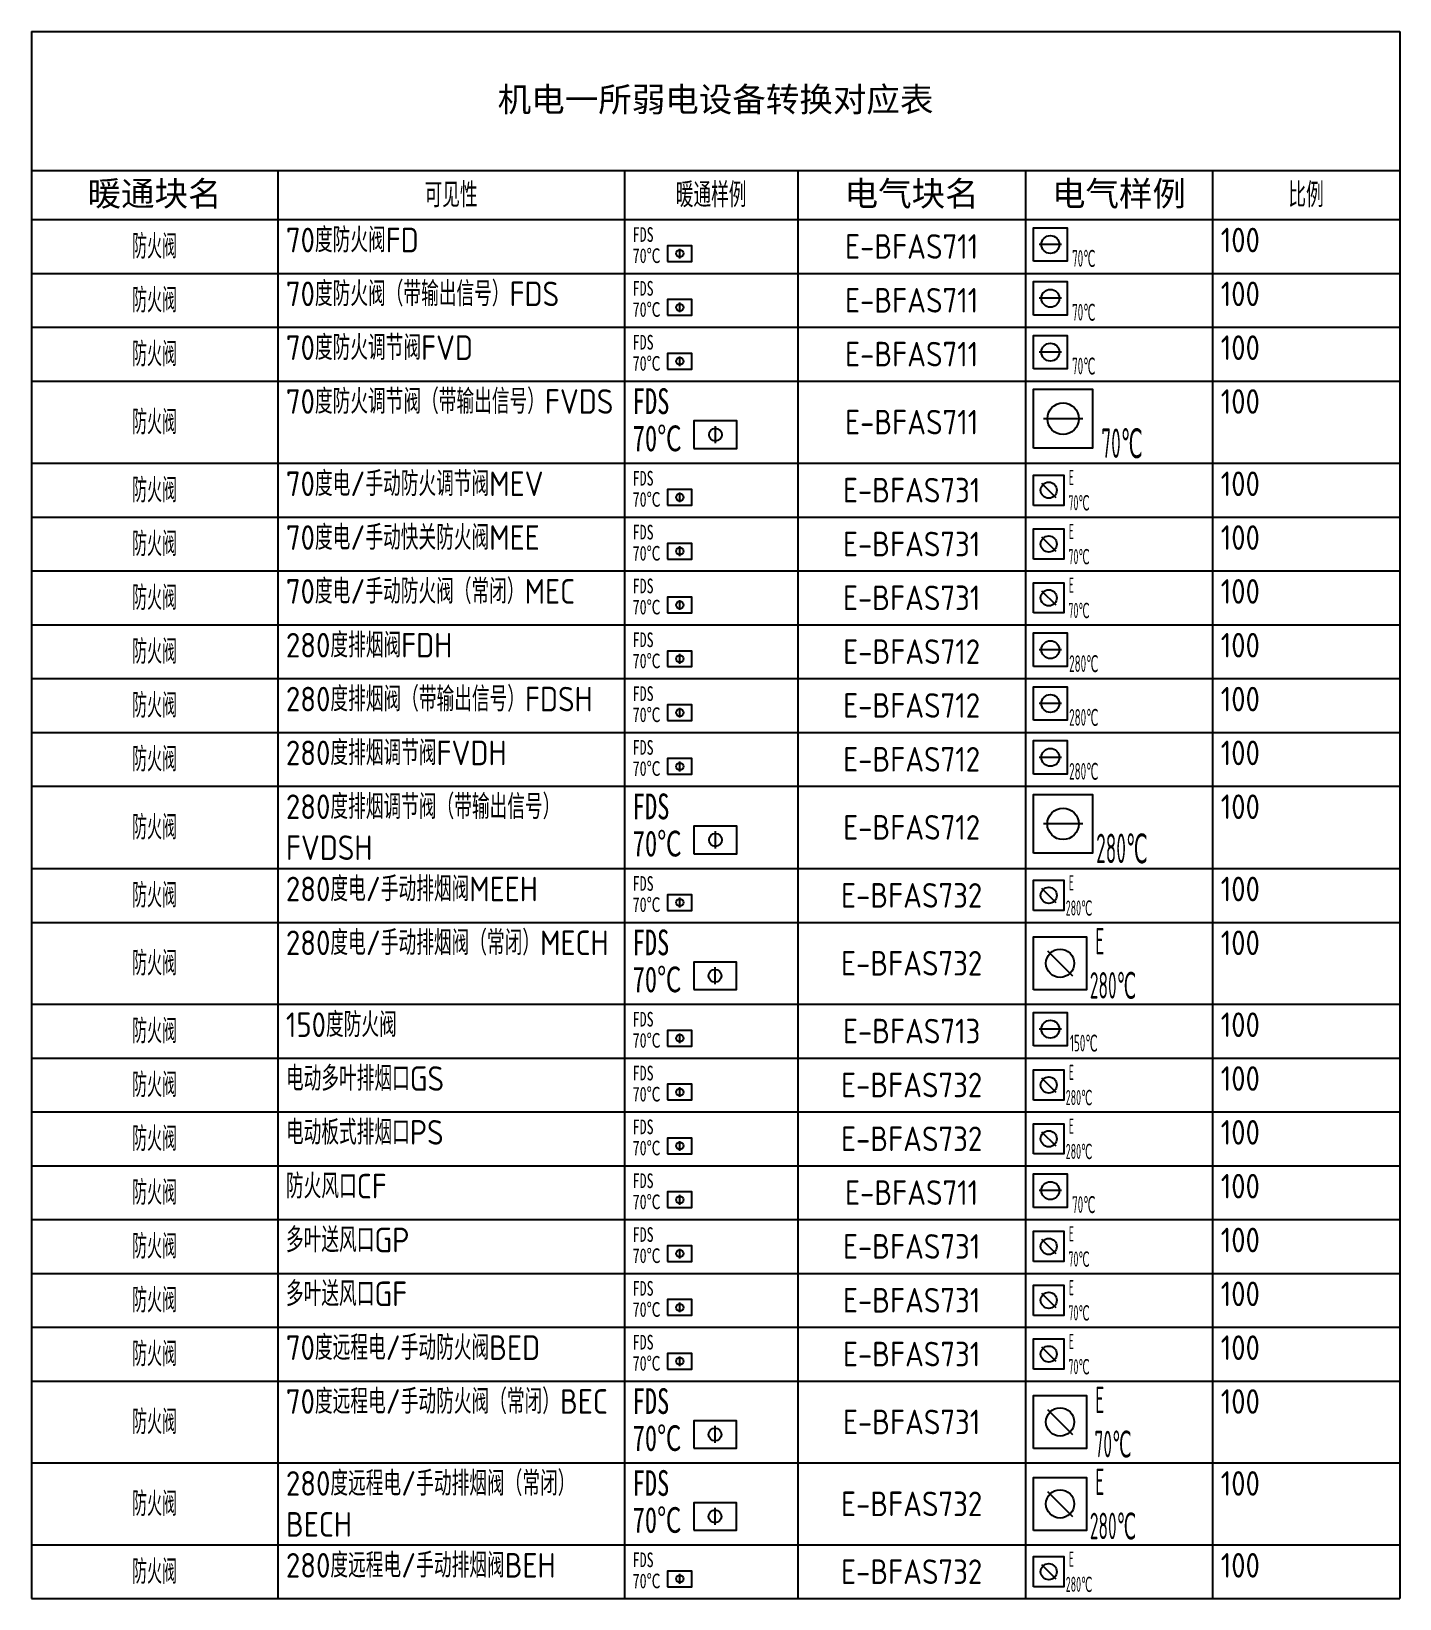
# Model space of a CAD drawing. Extents: x -18580940 to -18554567, y -4820981 to -4780288.
# Drawn here: x -18580940 to -18558387, y -4820981 to -4795149 of the extents above; entities that cross this region are included whole.
import ezdxf
from ezdxf.enums import TextEntityAlignment as Align

# ---------------------------------------------------------------- set-up
doc = ezdxf.new("R2010")
doc.units = 0
doc.header["$LTSCALE"] = 1000
doc.header["$MEASUREMENT"] = 0
doc.layers.add('E-UNIV-EL', color=140, linetype='Continuous')
doc.styles.get("Standard").update_dxf_attribs({"font": 'gbenor.shx', "bigfont": 'gbcbig.shx'})
doc.styles.add('TH-STYLE1', font='Stfangso_1.ttf', dxfattribs={"width": 0.7})
doc.styles.add('TH-STYLE3', font='tssdeng.shx', dxfattribs={"width": 0.65, "bigfont": 'tssdchn.shx'})

# ---------------------------------------------------------------- blocks, each defined once
blk = doc.blocks.new('防火阀')
at = {"color": 7}
blk.add_line((250, -260), (250, -60), dxfattribs=at)
blk.add_lwpolyline([(0, -320), (500, -320), (500, 0), (0, 0)], close=True)
blk.add_circle((250, -160), 75)
at = {"style": 'TH-STYLE1', "width": 0.7}
for s, p in [('FDS', (-714, 80)), ('70℃', (-714, -352))]:
    blk.add_text(s, height=300, dxfattribs=at).set_placement(p)
blk = doc.blocks.new('E-BFAS711')
blk.add_lwpolyline([(-1.5, -1.5), (-1.5, 1.5), (1.5, 1.5), (1.5, -1.5)], close=True)
at = {"layer": 'E-UNIV-EL'}
blk.add_line((1, 0), (-1, 0), dxfattribs=at)
blk.add_circle((0, 0), 0.8, dxfattribs=at)
at = {"layer": 'E-UNIV-EL', "style": 'TH-STYLE3', "width": 0.5}
blk.add_attdef('F', text='', height=1.5, dxfattribs=at).set_placement((3, -1.25), align=Align.MIDDLE)
blk = doc.blocks.new('E-BFAS731')
blk.add_lwpolyline([(-1.5, -1.5), (-1.5, 1.5), (1.5, 1.5), (1.5, -1.5)], close=True)
at = {"layer": 'E-UNIV-EL'}
blk.add_line((-0.707, 0.707), (0.707, -0.707), dxfattribs=at)
blk.add_circle((0, 0), 0.8, dxfattribs=at)
at = {"layer": 'E-UNIV-EL', "style": 'TH-STYLE3', "width": 0.5}
for p in [(2.25, 1.25), (3, -1.25)]:
    blk.add_attdef('F', text='', height=1.5, dxfattribs=at).set_placement(p, align=Align.MIDDLE)
blk = doc.blocks.new('E-BFAS712')
blk.add_lwpolyline([(-1.5, -1.5), (-1.5, 1.5), (1.5, 1.5), (1.5, -1.5)], close=True)
at = {"layer": 'E-UNIV-EL'}
blk.add_line((1, 0), (-1, 0), dxfattribs=at)
blk.add_circle((0, 0), 0.8, dxfattribs=at)
at = {"layer": 'E-UNIV-EL', "style": 'TH-STYLE3', "width": 0.5}
blk.add_attdef('F', text='', height=1.5, dxfattribs=at).set_placement((3, -1.25), align=Align.MIDDLE)
blk = doc.blocks.new('E-BFAS732')
blk.add_lwpolyline([(-1.5, -1.5), (-1.5, 1.5), (1.5, 1.5), (1.5, -1.5)], close=True)
at = {"layer": 'E-UNIV-EL'}
blk.add_line((-0.707, 0.707), (0.707, -0.707), dxfattribs=at)
blk.add_circle((0, 0), 0.8, dxfattribs=at)
at = {"layer": 'E-UNIV-EL', "style": 'TH-STYLE3', "width": 0.5}
for p in [(2.25, 1.25), (3, -1.25)]:
    blk.add_attdef('F', text='', height=1.5, dxfattribs=at).set_placement(p, align=Align.MIDDLE)
blk = doc.blocks.new('E-BFAS713')
blk.add_lwpolyline([(-1.5, -1.5), (-1.5, 1.5), (1.5, 1.5), (1.5, -1.5)], close=True)
at = {"layer": 'E-UNIV-EL'}
blk.add_line((1, 0), (-1, 0), dxfattribs=at)
blk.add_circle((0, 0), 0.8, dxfattribs=at)
at = {"layer": 'E-UNIV-EL', "style": 'TH-STYLE3', "width": 0.5}
blk.add_attdef('F', text='', height=1.5, dxfattribs=at).set_placement((3, -1.25), align=Align.MIDDLE)
blk = doc.blocks.new('*T25')
at = {"color": 0, "linetype": 'ByBlock', "lineweight": -2, "transparency": 16777216}
for p, q in [((0, 0), (22554, 0)), ((0, 0), (0, -25832)), ((22554, 0), (22554, -25832)), ((0, -2292), (22554, -2292)), ((4061, -2292), (4061, -25832)), ((9776, -2292), (9776, -25832)), ((12633, -2292), (12633, -25832)), ((16385, -2292), (16385, -25832)), ((19469, -2292), (19469, -25832)), ((0, -3102), (22554, -3102)), ((0, -3989), (22554, -3989)), ((0, -4876), (22554, -4876)), ((0, -5763), (22554, -5763)), ((0, -7119), (22554, -7119)), ((0, -8006), (22554, -8006)), ((0, -8893), (22554, -8893)), ((0, -9780), (22554, -9780)), ((0, -10668), (22554, -10668)), ((0, -11555), (22554, -11555)), ((0, -12442), (22554, -12442)), ((0, -13798), (22554, -13798)), ((0, -14685), (22554, -14685)), ((0, -16035), (22554, -16035)), ((0, -16922), (22554, -16922)), ((0, -17809), (22554, -17809)), ((0, -18696), (22554, -18696)), ((0, -19583), (22554, -19583)), ((0, -20471), (22554, -20471)), ((0, -21358), (22554, -21358)), ((0, -22245), (22554, -22245)), ((0, -23595), (22554, -23595)), ((0, -24945), (22554, -24945)), ((0, -25832), (22554, -25832))]:
    blk.add_line(p, q, dxfattribs=at)
at = {"color": 0, "transparency": 16777216}
for p, xscale, yscale, zscale in [((10486, -3534, 0), 0.8053515124085939, 0.8053515124085939, 0.8053515124085939), ((10486, -4421, 0), 0.8053515124085939, 0.8053515124085939, 0.8053515124085939), ((10486, -5309, 0), 0.8053515124085939, 0.8053515124085939, 0.8053515124085939), ((10922, -6421, 0), 1.416716076267836, 1.416716076267836, 1.416716076267836), ((10486, -7551, 0), 0.8053515124085939, 0.8053515124085939, 0.8053515124085939), ((10486, -8439, 0), 0.8053515124085939, 0.8053515124085939, 0.8053515124085939), ((10486, -9326, 0), 0.8053515124085939, 0.8053515124085939, 0.8053515124085939), ((10486, -10213, 0), 0.8053515124085939, 0.8053515124085939, 0.8053515124085939), ((10486, -11100, 0), 0.8053515124085939, 0.8053515124085939, 0.8053515124085939), ((10486, -11987, 0), 0.8053515124085939, 0.8053515124085939, 0.8053515124085939), ((10922, -13100, 0), 1.416820114049335, 1.416820114049335, 1.416820114049335), ((10486, -14230, 0), 0.8053515124085939, 0.8053515124085939, 0.8053515124085939), ((10917, -15340, 0), 1.409469184496539, 1.409469184496539, 1.409469184496539), ((10486, -16467, 0), 0.8053515124085939, 0.8053515124085939, 0.8053515124085939), ((10486, -17354, 0), 0.8053515124085939, 0.8053515124085939, 0.8053515124085939), ((10486, -18241, 0), 0.8053515124085939, 0.8053515124085939, 0.8053515124085939), ((10486, -19129, 0), 0.8053515124085939, 0.8053515124085939, 0.8053515124085939), ((10486, -20016, 0), 0.8053515124085939, 0.8053515124085939, 0.8053515124085939), ((10486, -20903, 0), 0.8053515124085939, 0.8053515124085939, 0.8053515124085939), ((10486, -21790, 0), 0.8053515124085939, 0.8053515124085939, 0.8053515124085939), ((10917, -22900, 0), 1.409365146715039, 1.409365146715039, 1.409365146715039), ((10917, -24250, 0), 1.409469184496539, 1.409469184496539, 1.409469184496539), ((10486, -25377, 0), 0.8053515124085939, 0.8053515124085939, 0.8053515124085939)]:
    blk.add_blockref('防火阀', p, dxfattribs=dict(at, xscale=xscale, yscale=yscale, zscale=zscale))
for name, p, xscale, yscale, zscale, values in [('E-BFAS711', (16796, -3513, 0), 183.9050347932869, 183.9050347932869, 183.9050347932869, {'F': '70℃'}), ('E-BFAS711', (16796, -4400, 0), 183.9050347932869, 183.9050347932869, 183.9050347932869, {'F': '70℃'}), ('E-BFAS711', (16796, -5287, 0), 183.9050347932869, 183.9050347932869, 183.9050347932869, {'F': '70℃'}), ('E-BFAS711', (17005, -6384, 0), 323.5124231890187, 323.5124231890187, 323.5124231890187, {'F': '70℃'}), ('E-BFAS712', (16796, -10191, 0), 183.9050347932869, 183.9050347932869, 183.9050347932869, {'F': '280℃'}), ('E-BFAS712', (16796, -11078, 0), 183.9050347932869, 183.9050347932869, 183.9050347932869, {'F': '280℃'}), ('E-BFAS712', (16796, -11966, 0), 183.9050347932869, 183.9050347932869, 183.9050347932869, {'F': '280℃'}), ('E-BFAS712', (17005, -13062, 0), 323.5361806061611, 323.5361806061611, 323.5361806061611, {'F': '280℃'}), ('E-BFAS713', (16796, -16446, 0), 183.9050347932869, 183.9050347932869, 183.9050347932869, {'F': '150℃'}), ('E-BFAS711', (16796, -19107, 0), 183.9050347932869, 183.9050347932869, 183.9050347932869, {'F': '70℃'})]:
    blk.add_blockref(name, p, dxfattribs=dict(at, xscale=xscale, yscale=yscale, zscale=zscale)).add_auto_attribs(values)
ref = blk.add_blockref('E-BFAS731', (16769, -7563, 0), dxfattribs=dict(at, xscale=166.2768319763164, yscale=166.2768319763164, zscale=166.2768319763164))
ref.add_attrib('F', 'E', dxfattribs={"layer": 'E-UNIV-EL', "height": 249, "style": 'TH-STYLE3', "width": 0.5}).set_placement((17143, -7355, 0), align=Align.MIDDLE)
ref.add_attrib('F', '70℃', dxfattribs={"layer": 'E-UNIV-EL', "height": 249.4, "style": 'TH-STYLE3', "width": 0.5}).set_placement((17268, -7770, 0), align=Align.MIDDLE)
ref = blk.add_blockref('E-BFAS731', (16769, -8450, 0), dxfattribs=dict(at, xscale=166.2768319763164, yscale=166.2768319763164, zscale=166.2768319763164))
ref.add_attrib('F', 'E', dxfattribs={"layer": 'E-UNIV-EL', "height": 249, "style": 'TH-STYLE3', "width": 0.5}).set_placement((17143, -8242, 0), align=Align.MIDDLE)
ref.add_attrib('F', '70℃', dxfattribs={"layer": 'E-UNIV-EL', "height": 249.4, "style": 'TH-STYLE3', "width": 0.5}).set_placement((17268, -8658, 0), align=Align.MIDDLE)
ref = blk.add_blockref('E-BFAS731', (16769, -9337, 0), dxfattribs=dict(at, xscale=166.2768319763164, yscale=166.2768319763164, zscale=166.2768319763164))
ref.add_attrib('F', 'E', dxfattribs={"layer": 'E-UNIV-EL', "height": 249, "style": 'TH-STYLE3', "width": 0.5}).set_placement((17143, -9129, 0), align=Align.MIDDLE)
ref.add_attrib('F', '70℃', dxfattribs={"layer": 'E-UNIV-EL', "height": 249.4, "style": 'TH-STYLE3', "width": 0.5}).set_placement((17268, -9545, 0), align=Align.MIDDLE)
ref = blk.add_blockref('E-BFAS732', (16769, -14241, 0), dxfattribs=dict(at, xscale=166.2768319763164, yscale=166.2768319763164, zscale=166.2768319763164))
ref.add_attrib('F', '280℃', dxfattribs={"layer": 'E-UNIV-EL', "height": 249.4, "style": 'TH-STYLE3', "width": 0.5}).set_placement((17268, -14449, 0), align=Align.MIDDLE)
ref.add_attrib('F', 'E', dxfattribs={"layer": 'E-UNIV-EL', "height": 249, "style": 'TH-STYLE3', "width": 0.5}).set_placement((17143, -14033, 0), align=Align.MIDDLE)
ref = blk.add_blockref('E-BFAS732', (16956, -15360, 0), dxfattribs=dict(at, xscale=291.0059361103222, yscale=291.0059361103222, zscale=291.0059361103222))
ref.add_attrib('F', '280℃', dxfattribs={"layer": 'E-UNIV-EL', "height": 436.5, "style": 'TH-STYLE3', "width": 0.5}).set_placement((17829, -15724, 0), align=Align.MIDDLE)
ref.add_attrib('F', 'E', dxfattribs={"layer": 'E-UNIV-EL', "height": 437, "style": 'TH-STYLE3', "width": 0.5}).set_placement((17611, -14996, 0), align=Align.MIDDLE)
ref = blk.add_blockref('E-BFAS732', (16769, -17366, 0), dxfattribs=dict(at, xscale=166.2768319763164, yscale=166.2768319763164, zscale=166.2768319763164))
ref.add_attrib('F', '280℃', dxfattribs={"layer": 'E-UNIV-EL', "height": 249.4, "style": 'TH-STYLE3', "width": 0.5}).set_placement((17268, -17573, 0), align=Align.MIDDLE)
ref.add_attrib('F', 'E', dxfattribs={"layer": 'E-UNIV-EL', "height": 249, "style": 'TH-STYLE3', "width": 0.5}).set_placement((17143, -17158, 0), align=Align.MIDDLE)
ref = blk.add_blockref('E-BFAS732', (16769, -18253, 0), dxfattribs=dict(at, xscale=166.2768319763164, yscale=166.2768319763164, zscale=166.2768319763164))
ref.add_attrib('F', '280℃', dxfattribs={"layer": 'E-UNIV-EL', "height": 249.4, "style": 'TH-STYLE3', "width": 0.5}).set_placement((17268, -18461, 0), align=Align.MIDDLE)
ref.add_attrib('F', 'E', dxfattribs={"layer": 'E-UNIV-EL', "height": 249, "style": 'TH-STYLE3', "width": 0.5}).set_placement((17143, -18045, 0), align=Align.MIDDLE)
ref = blk.add_blockref('E-BFAS731', (16769, -20027, 0), dxfattribs=dict(at, xscale=166.2768319763164, yscale=166.2768319763164, zscale=166.2768319763164))
ref.add_attrib('F', 'E', dxfattribs={"layer": 'E-UNIV-EL', "height": 249, "style": 'TH-STYLE3', "width": 0.5}).set_placement((17143, -19819, 0), align=Align.MIDDLE)
ref.add_attrib('F', '70℃', dxfattribs={"layer": 'E-UNIV-EL', "height": 249.4, "style": 'TH-STYLE3', "width": 0.5}).set_placement((17268, -20235, 0), align=Align.MIDDLE)
ref = blk.add_blockref('E-BFAS731', (16769, -20914, 0), dxfattribs=dict(at, xscale=166.2768319763164, yscale=166.2768319763164, zscale=166.2768319763164))
ref.add_attrib('F', 'E', dxfattribs={"layer": 'E-UNIV-EL', "height": 249, "style": 'TH-STYLE3', "width": 0.5}).set_placement((17143, -20706, 0), align=Align.MIDDLE)
ref.add_attrib('F', '70℃', dxfattribs={"layer": 'E-UNIV-EL', "height": 249.4, "style": 'TH-STYLE3', "width": 0.5}).set_placement((17268, -21122, 0), align=Align.MIDDLE)
ref = blk.add_blockref('E-BFAS731', (16769, -21801, 0), dxfattribs=dict(at, xscale=166.2768319763164, yscale=166.2768319763164, zscale=166.2768319763164))
ref.add_attrib('F', 'E', dxfattribs={"layer": 'E-UNIV-EL', "height": 249, "style": 'TH-STYLE3', "width": 0.5}).set_placement((17143, -21593, 0), align=Align.MIDDLE)
ref.add_attrib('F', '70℃', dxfattribs={"layer": 'E-UNIV-EL', "height": 249.4, "style": 'TH-STYLE3', "width": 0.5}).set_placement((17268, -22009, 0), align=Align.MIDDLE)
ref = blk.add_blockref('E-BFAS731', (16956, -22920, 0), dxfattribs=dict(at, xscale=290.9844559585537, yscale=290.9844559585537, zscale=290.9844559585537))
ref.add_attrib('F', 'E', dxfattribs={"layer": 'E-UNIV-EL', "height": 436, "style": 'TH-STYLE3', "width": 0.5}).set_placement((17611, -22556, 0), align=Align.MIDDLE)
ref.add_attrib('F', '70℃', dxfattribs={"layer": 'E-UNIV-EL', "height": 436.5, "style": 'TH-STYLE3', "width": 0.5}).set_placement((17829, -23284, 0), align=Align.MIDDLE)
ref = blk.add_blockref('E-BFAS732', (16956, -24270, 0), dxfattribs=dict(at, xscale=291.0059361103222, yscale=291.0059361103222, zscale=291.0059361103222))
ref.add_attrib('F', '280℃', dxfattribs={"layer": 'E-UNIV-EL', "height": 436.5, "style": 'TH-STYLE3', "width": 0.5}).set_placement((17829, -24634, 0), align=Align.MIDDLE)
ref.add_attrib('F', 'E', dxfattribs={"layer": 'E-UNIV-EL', "height": 437, "style": 'TH-STYLE3', "width": 0.5}).set_placement((17611, -23906, 0), align=Align.MIDDLE)
ref = blk.add_blockref('E-BFAS732', (16769, -25388, 0), dxfattribs=dict(at, xscale=166.2768319763164, yscale=166.2768319763164, zscale=166.2768319763164))
ref.add_attrib('F', '280℃', dxfattribs={"layer": 'E-UNIV-EL', "height": 249.4, "style": 'TH-STYLE3', "width": 0.5}).set_placement((17268, -25596, 0), align=Align.MIDDLE)
ref.add_attrib('F', 'E', dxfattribs={"layer": 'E-UNIV-EL', "height": 249, "style": 'TH-STYLE3', "width": 0.5}).set_placement((17143, -25181, 0), align=Align.MIDDLE)
at = {"color": 0, "transparency": 16777216, "char_height": 405}
for s, insert, width, attachment_point in [('{\\fSimSun|b0|i0|c134|p2;机电一所弱电设备转换对应表}', (11277, -1146), 22283.64, 5), ('{\\fSimSun|b0|i0|c134|p2;暖通块名}', (2030, -2697), 3790.72, 5), ('可见性', (6918, -2697), 5445, 5), ('暖通样例', (11204, -2697), 2587.5, 5), ('{\\fSimSun|b0|i0|c134|p2;电气块名}', (14509, -2697), 3481.68, 5), ('{\\fSimSun|b0|i0|c134|p2;电气样例}', (17927, -2697), 2814.37, 5), ('比例', (21011, -2697), 2814.37, 5), ('70度防火阀FD', (4196, -3237), 5445, 1), ('E-BFAS711', (14509, -3546), 3481.68, 5), ('100', (19604, -3237), 2814.37, 1), ('70度防火阀（带输出信号）FDS', (4196, -4124), 5445, 1), ('100', (19604, -4124), 2814.37, 1), ('E-BFAS711', (14509, -4433), 3481.68, 5), ('70度防火调节阀FVD', (4196, -5011), 5445, 1), ('E-BFAS711', (14509, -5320), 3481.68, 5), ('100', (19604, -5011), 2814.37, 1), ('70度防火调节阀（带输出信号）FVDS', (4196, -5898), 5445, 1), ('100', (19604, -5898), 2814.37, 1), ('E-BFAS711', (14509, -6441), 3481.68, 5), ('70度电/手动防火调节阀MEV', (4196, -7254), 5445, 1), ('E-BFAS731', (14509, -7563), 3481.68, 5), ('100', (19604, -7254), 2814.37, 1), ('70度电/手动快关防火阀MEE', (4196, -8141), 5445, 1), ('E-BFAS731', (14509, -8450), 3481.68, 5), ('100', (19604, -8141), 2814.37, 1), ('70度电/手动防火阀（常闭）MEC', (4196, -9028), 5445, 1), ('100', (19604, -9028), 2814.37, 1), ('E-BFAS731', (14509, -9337), 3481.68, 5), ('280度排烟阀FDH', (4196, -9915), 5445, 1), ('E-BFAS712', (14509, -10224), 3481.68, 5), ('100', (19604, -9915), 2814.37, 1), ('280度排烟阀（带输出信号）FDSH', (4196, -10803), 5445, 1), ('100', (19604, -10803), 2814.37, 1), ('E-BFAS712', (14509, -11111), 3481.68, 5), ('280度排烟调节阀FVDH', (4196, -11690), 5445, 1), ('E-BFAS712', (14509, -11998), 3481.68, 5), ('100', (19604, -11690), 2814.37, 1), ('280度排烟调节阀（带输出信号）FVDSH', (4196, -12577), 5445, 1), ('100', (19604, -12577), 2814.37, 1), ('E-BFAS712', (14509, -13120), 3481.68, 5), ('280度电/手动排烟阀MEEH', (4196, -13933), 5445, 1), ('100', (19604, -13933), 2814.37, 1), ('E-BFAS732', (14509, -14241), 3481.68, 5), ('280度电/手动排烟阀（常闭）MECH', (4196, -14820), 5445, 1), ('100', (19604, -14820), 2814.37, 1), ('E-BFAS732', (14509, -15360), 3481.68, 5), ('150度防火阀', (4196, -16170), 5445, 1), ('E-BFAS713', (14509, -16478), 3481.68, 5), ('100', (19604, -16170), 2814.37, 1), ('电动多叶排烟口GS', (4196, -17057), 5445, 1), ('E-BFAS732', (14509, -17366), 3481.68, 5), ('100', (19604, -17057), 2814.37, 1), ('电动板式排烟口PS', (4196, -17944), 5445, 1), ('E-BFAS732', (14509, -18253), 3481.68, 5), ('100', (19604, -17944), 2814.37, 1), ('防火风口CF', (4196, -18831), 5445, 1), ('100', (19604, -18831), 2814.37, 1), ('E-BFAS711', (14509, -19140), 3481.68, 5), ('多叶送风口GP', (4196, -19718), 5445, 1), ('E-BFAS731', (14509, -20027), 3481.68, 5), ('100', (19604, -19718), 2814.37, 1), ('多叶送风口GF', (4196, -20606), 5445, 1), ('100', (19604, -20606), 2814.37, 1), ('E-BFAS731', (14509, -20914), 3481.68, 5), ('70度远程电/手动防火阀BED', (4196, -21493), 5445, 1), ('E-BFAS731', (14509, -21801), 3481.68, 5), ('100', (19604, -21493), 2814.37, 1), ('70度远程电/手动防火阀（常闭）BEC', (4196, -22380), 5445, 1), ('100', (19604, -22380), 2814.37, 1), ('E-BFAS731', (14509, -22920), 3481.68, 5), ('280度远程电/手动排烟阀（常闭）BECH', (4196, -23730), 5445, 1), ('100', (19604, -23730), 2814.37, 1), ('E-BFAS732', (14509, -24270), 3481.68, 5), ('280度远程电/手动排烟阀BEH', (4196, -25080), 5445, 1), ('E-BFAS732', (14509, -25388), 3481.68, 5), ('100', (19604, -25080), 2814.37, 1)]:
    blk.add_mtext(s, dxfattribs=dict(at, insert=insert, width=width, attachment_point=attachment_point))
at = {"color": 0, "transparency": 16777216, "char_height": 400, "width": 3790.72, "attachment_point": 5, "style": 'TH-STYLE3'}
for insert in [(2030, -3546), (2030, -4433), (2030, -5320), (2030, -6441), (2030, -7563), (2030, -8450), (2030, -9337), (2030, -10224), (2030, -11111), (2030, -11998), (2030, -13120), (2030, -14241), (2030, -15360), (2030, -16478), (2030, -17366), (2030, -18253), (2030, -19140), (2030, -20027), (2030, -20914), (2030, -21801), (2030, -22920), (2030, -24270), (2030, -25388)]:
    blk.add_mtext('防火阀', dxfattribs=dict(at, insert=insert))

msp = doc.modelspace()

# ---------------------------------------------------------------- block references
msp.add_blockref('*T25', (-18580940, -4795149))

doc.saveas('drawing.dxf')
